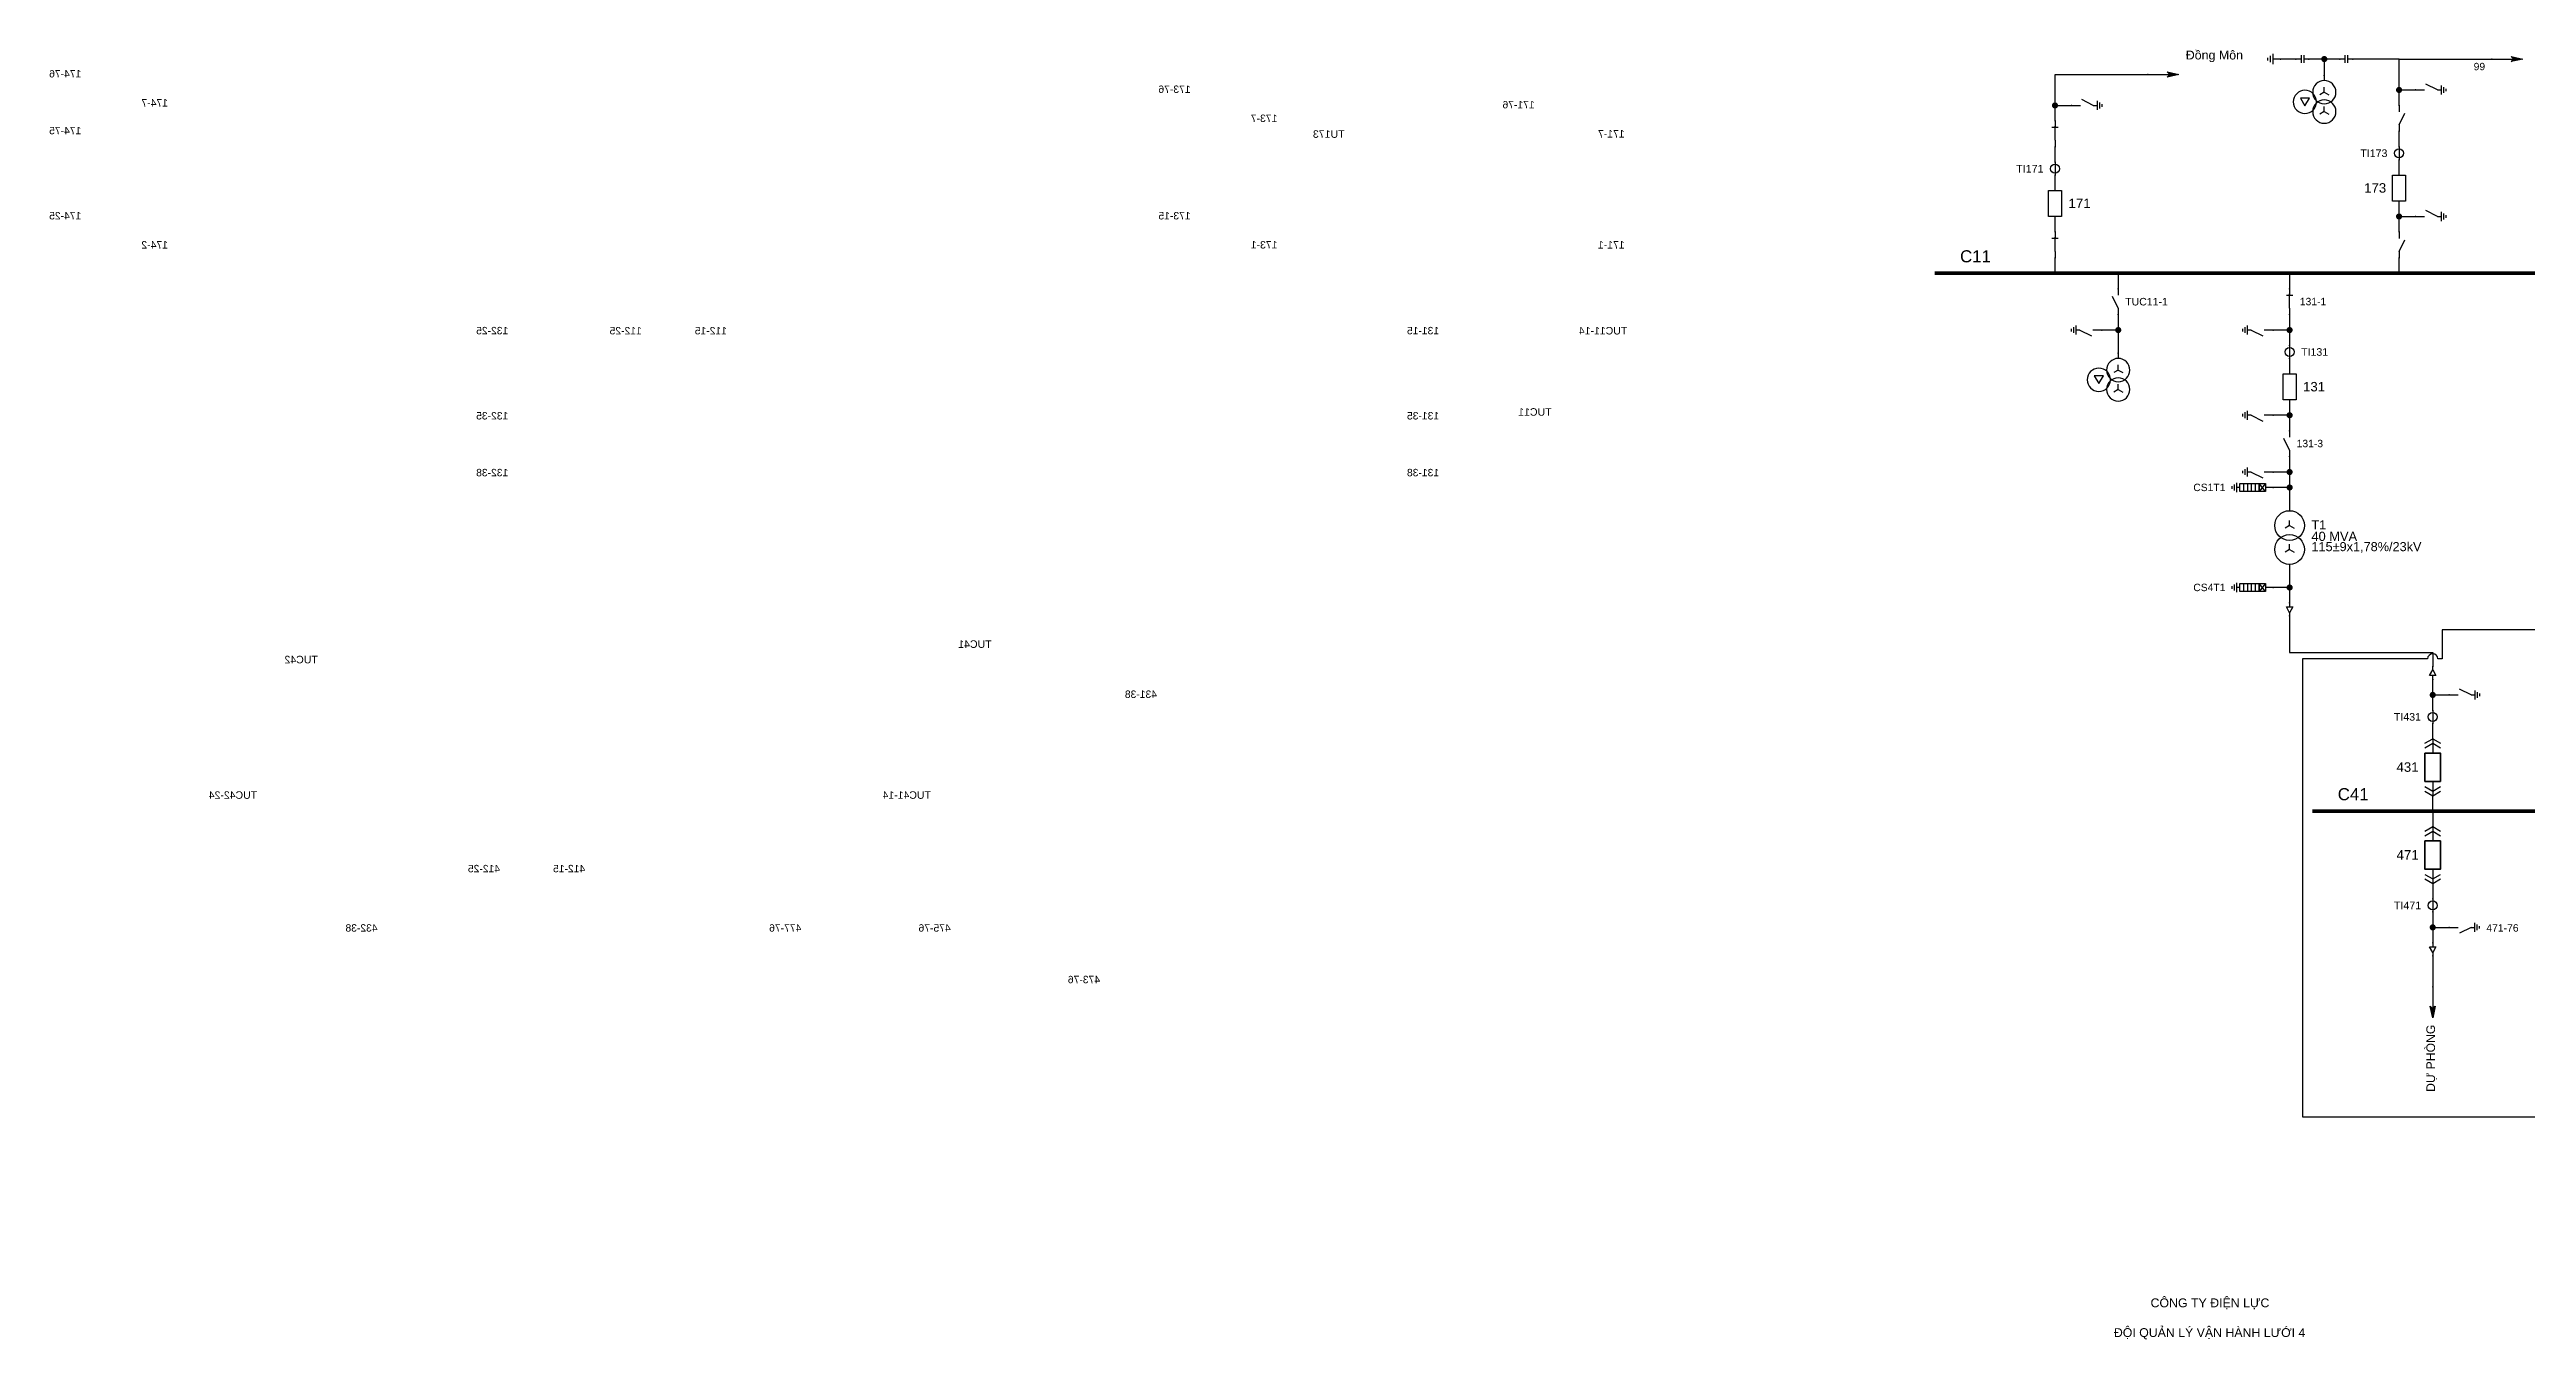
# Model space of a CAD drawing. Header units: millimetres. Extents: x -343 to 411, y 7 to 290.
# Drawn here: x -342.8 to 136.3, y 12 to 261.4 of the extents above; entities that cross this region are included whole.
import ezdxf

# ---------------------------------------------------------------- set-up
doc = ezdxf.new("R2010")
doc.units = ezdxf.units.MM
for name, color, linetype, lineweight in [('BUSBAR_110KV', 1, 'Continuous', 50), ('BUSBAR_22KV', 5, 'Continuous', 50), ('GROUND', 3, 'Continuous', 25), ('HV_110KV', 1, 'Continuous', 25), ('MV_22KV', 5, 'Continuous', 25)]:
    doc.layers.add(name, color=color, linetype=linetype, lineweight=lineweight)
doc.layers.add('SYM_PORTS', color=8, linetype='Continuous', plot=False)
doc.layers.add('TEXT', color=7, linetype='Continuous')
doc.styles.add('SLD_TEXT', font='arial.ttf')

# ---------------------------------------------------------------- blocks, each defined once
blk = doc.blocks.new('SYM_DISCONNECTOR_CLOSED')
at = {"lineweight": 25}
for points in [[(-0.625, 1.25), (0.625, 1.25)], [(0, 2.5), (0, 1.25)], [(0, -1.25), (0, 1.5)], [(0, -1.25), (0, -2.5)]]:
    blk.add_lwpolyline(points, dxfattribs=at)
at = {"layer": 'SYM_PORTS'}
for p in [(0, 2.5), (0, -2.5)]:
    blk.add_point(p, dxfattribs=at)
blk.add_attdef('DEVICE_CODE', (1.625, -0.5), '', height=2)
blk = doc.blocks.new('SYM_CIRCUIT_BREAKER')
at = {"lineweight": 25}
blk.add_lwpolyline([(-1.25, 2.5), (1.25, 2.5), (1.25, -2.5), (-1.25, -2.5)], close=True, dxfattribs=at)
at = {"layer": 'SYM_PORTS'}
for p in [(0, 2.5), (0, -2.5)]:
    blk.add_point(p, dxfattribs=at)
blk.add_attdef('DEVICE_CODE', (2.25, -0.5), '', height=2)
at = {"flags": 1}
blk.add_attdef('RATING', (2.25, -3.5), '', height=2, dxfattribs=at)
blk = doc.blocks.new('SYM_CURRENT_TRANSFORMER')
at = {"lineweight": 25}
blk.add_lwpolyline([(0, 1.25), (0, -1.25)], dxfattribs=at)
blk.add_circle((0, 0), 0.875, dxfattribs=at)
at = {"layer": 'SYM_PORTS'}
for p in [(0, 1.25), (0, -1.25)]:
    blk.add_point(p, dxfattribs=at)
blk.add_attdef('DEVICE_CODE', (1.875, -1.75), '', height=2)
at = {"flags": 1}
blk.add_attdef('RATIO', (1.875, -4.75), '', height=2, dxfattribs=at)
blk = doc.blocks.new('SYM_EARTHING_SWITCH_OPEN')
at = {"lineweight": 25}
for points in [[(0, -1.25), (-1.125, 1)], [(0, 3), (0, 1.25)], [(-0.875, -2), (0.875, -2)], [(-0.5625, -2.4375), (0.5625, -2.4375)], [(-0.25, -2.875), (0.25, -2.875)], [(0, -1.25), (0, -2)]]:
    blk.add_lwpolyline(points, dxfattribs=at)
at = {"layer": 'SYM_PORTS'}
blk.add_point((0, 3), dxfattribs=at)
blk.add_attdef('DEVICE_CODE', (1.875, 0), '', height=2)
blk = doc.blocks.new('SYM_LINE_FEEDER_ARROW')
blk.add_hatch(color=7).paths.add_polyline_path([(0, -3), (-0.5, -0.75), (0, -1.25), (0.5, -0.75)])
at = {"lineweight": 25}
blk.add_lwpolyline([(0, 3), (0, -1.25)], dxfattribs=at)
blk.add_lwpolyline([(0, -3), (-0.5, -0.75), (0, -1.25), (0.5, -0.75)], close=True, dxfattribs=at)
at = {"layer": 'SYM_PORTS'}
blk.add_point((0, 3), dxfattribs=at)
blk.add_attdef('LINE_NAME', (1.5, 0), '', height=2)
blk = doc.blocks.new('SYM_DISCONNECTOR_OPEN')
at = {"lineweight": 25}
for points in [[(0, -1.25), (-1.125, 1)], [(0, 2.5), (0, 1.25)], [(0, -1.25), (0, -2.5)]]:
    blk.add_lwpolyline(points, dxfattribs=at)
at = {"layer": 'SYM_PORTS'}
for p in [(0, 2.5), (0, -2.5)]:
    blk.add_point(p, dxfattribs=at)
blk.add_attdef('DEVICE_CODE', (1, -0.5), '', height=2)
blk = doc.blocks.new('SYM_COUPLING_CAPACITOR')
at = {"lineweight": 25}
for points in [[(-0.75, 0.25), (0.75, 0.25)], [(0, 1.25), (0, 0.25)], [(-0.75, -0.25), (0.75, -0.25)], [(0, -0.25), (0, -1.25)]]:
    blk.add_lwpolyline(points, dxfattribs=at)
at = {"layer": 'SYM_PORTS'}
for p in [(0, 1.25), (0, -1.25)]:
    blk.add_point(p, dxfattribs=at)
blk.add_attdef('DEVICE_CODE', (1.75, -1.75), '', height=2)
blk = doc.blocks.new('SYM_VOLTAGE_TRANSFORMER')
at = {"lineweight": 25}
for points in [[(0, 1.375), (-0.8625, 0.875)], [(0, 4.625), (0, 3.625)], [(0, 1.375), (0, 2.375)], [(0, 1.375), (0.8625, 0.875)], [(0, -2.375), (-0.8625, -2.875)], [(0, -2.375), (0, -1.375)], [(0, -2.375), (0.8625, -2.875)]]:
    blk.add_lwpolyline(points, dxfattribs=at)
blk.add_lwpolyline([(2.875, 0.25), (4.625, 0.25), (3.75, -1.25)], close=True, dxfattribs=at)
for centre in [(0, 1.375), (3.75, -0.5), (0, -2.375)]:
    blk.add_circle(centre, 2.25, dxfattribs=at)
at = {"layer": 'SYM_PORTS'}
blk.add_point((0, 4.625), dxfattribs=at)
blk.add_attdef('DEVICE_CODE', (7, 1.625), '', height=2)
at = {"flags": 1}
blk.add_attdef('RATIO', (7, -1.375), '', height=2, dxfattribs=at)
blk = doc.blocks.new('SYM_GROUND_SYMBOL')
at = {"lineweight": 25}
for points in [[(0, 1.25), (0, -0.25)], [(-1, -0.25), (1, -0.25)], [(-0.625, -0.75), (0.625, -0.75)], [(-0.25, -1.25), (0.25, -1.25)]]:
    blk.add_lwpolyline(points, dxfattribs=at)
at = {"layer": 'SYM_PORTS'}
blk.add_point((0, 1.25), dxfattribs=at)
blk = doc.blocks.new('SYM_SURGE_ARRESTER')
at = {"lineweight": 25}
for points in [[(-0.75, 2.5), (0.75, 2.5), (0.75, 1.25), (-0.75, 1.25)], [(-0.75, 1.25), (0.75, 1.25), (0.75, -2.5), (-0.75, -2.5)]]:
    blk.add_lwpolyline(points, close=True, dxfattribs=at)
for points in [[(-0.75, 2.5), (0.75, 1.25)], [(0.75, 2.5), (-0.75, 1.25)], [(-0.75, 0.5), (0.75, 0.5)], [(0, 4), (0, 2.5)], [(-0.875, -3.125), (0.875, -3.125)], [(-0.75, -0.25), (0.75, -0.25)], [(-0.75, -1), (0.75, -1)], [(-0.75, -1.75), (0.75, -1.75)], [(-0.5625, -3.5625), (0.5625, -3.5625)], [(-0.25, -4), (0.25, -4)], [(0, -2.5), (0, -3.125)]]:
    blk.add_lwpolyline(points, dxfattribs=at)
at = {"layer": 'SYM_PORTS'}
blk.add_point((0, 4), dxfattribs=at)
blk.add_attdef('DEVICE_CODE', (1.875, 1), '', height=2)
blk = doc.blocks.new('SYM_TRANSFORMER_2W')
at = {"lineweight": 25}
for points in [[(0, 2.3125), (-0.8625, 1.8125)], [(0, 2.3125), (0, 3.3125)], [(0, 2.3125), (0.8625, 1.8125)], [(0, -2.3125), (-0.8625, -2.8125)], [(0, -2.3125), (0, -1.3125)], [(0, -2.3125), (0.8625, -2.8125)]]:
    blk.add_lwpolyline(points, dxfattribs=at)
for centre in [(0, 2.3125), (0, -2.3125)]:
    blk.add_circle(centre, 2.875, dxfattribs=at)
at = {"layer": 'SYM_PORTS'}
for p in [(0, 5.1875), (0, -5.1875)]:
    blk.add_point(p, dxfattribs=at)
blk.add_attdef('DEVICE_CODE', (3.875, 2.1875), '', height=2)
at = {"flags": 1}
for tag, p in [('POWER', (3.875, -0.8125)), ('VOLTAGE_RATIO', (3.875, -3.8125))]:
    blk.add_attdef(tag, p, '', height=2, dxfattribs=at)
blk = doc.blocks.new('SYM_CABLE_TERMINATION')
at = {"lineweight": 25}
blk.add_lwpolyline([(-0.625, 0.5), (0.625, 0.5), (0, -0.625)], close=True, dxfattribs=at)
for points in [[(0, 1.25), (0, 0.5)], [(0, -0.625), (0, -1.25)]]:
    blk.add_lwpolyline(points, dxfattribs=at)
at = {"layer": 'SYM_PORTS'}
for p in [(0, 1.25), (0, -1.25)]:
    blk.add_point(p, dxfattribs=at)
blk = doc.blocks.new('SYM_DRAWOUT_BREAKER')
at = {"lineweight": 25}
for points in [[(-1.5, 4.625), (0, 5.5), (1.5, 4.625)], [(0, 5.5), (0, 2.75)], [(-1.5, 3.75), (0, 4.625), (1.5, 3.75)], [(-1.5, -3.75), (0, -4.625), (1.5, -3.75)], [(-1.5, -4.625), (0, -5.5), (1.5, -4.625)], [(0, -2.75), (0, -5.5)]]:
    blk.add_lwpolyline(points, dxfattribs=at)
at = {"lineweight": 35}
blk.add_lwpolyline([(-1.5, 2.75), (1.5, 2.75), (1.5, -2.75), (-1.5, -2.75)], close=True, dxfattribs=at)
at = {"layer": 'SYM_PORTS'}
for p in [(0, 5.5), (0, -5.5)]:
    blk.add_point(p, dxfattribs=at)
blk.add_attdef('DEVICE_CODE', (2.5, 2.5), '', height=2)
at = {"flags": 1}
blk.add_attdef('RATING', (2.5, -0.5), '', height=2, dxfattribs=at)

msp = doc.modelspace()

# ---------------------------------------------------------------- hatches: boundary and pattern name
at = {"layer": 'HV_110KV'}
h = msp.add_hatch(color=7, dxfattribs=at)
edge = h.paths.add_edge_path()
edge.add_arc((97.22, 259.54), 0.6, 0, 360)
h = msp.add_hatch(color=7, dxfattribs=at)
edge = h.paths.add_edge_path()
edge.add_arc((111.68, 253.56), 0.6, 0, 360)
h = msp.add_hatch(color=7, dxfattribs=at)
edge = h.paths.add_edge_path()
edge.add_arc((45.13, 250.57), 0.6, 0, 360)
h = msp.add_hatch(color=7, dxfattribs=at)
edge = h.paths.add_edge_path()
edge.add_arc((111.68, 229.1), 0.6, 0, 360)
h = msp.add_hatch(color=7, dxfattribs=at)
edge = h.paths.add_edge_path()
edge.add_arc((57.36, 207.14), 0.6, 0, 360)
h = msp.add_hatch(color=7, dxfattribs=at)
edge = h.paths.add_edge_path()
edge.add_arc((90.51, 207.14), 0.6, 0, 360)
h = msp.add_hatch(color=7, dxfattribs=at)
edge = h.paths.add_edge_path()
edge.add_arc((90.51, 190.67), 0.6, 0, 360)
h = msp.add_hatch(color=7, dxfattribs=at)
edge = h.paths.add_edge_path()
edge.add_arc((90.51, 179.69), 0.6, 0, 360)
h = msp.add_hatch(color=7, dxfattribs=at)
edge = h.paths.add_edge_path()
edge.add_arc((90.51, 176.7), 0.6, 0, 360)
at = {"layer": 'MV_22KV'}
h = msp.add_hatch(color=7, dxfattribs=at)
edge = h.paths.add_edge_path()
edge.add_arc((90.51, 157.36), 0.6, 0, 360)
h = msp.add_hatch(color=7, dxfattribs=at)
edge = h.paths.add_edge_path()
edge.add_arc((118.19, 136.59), 0.6, 0, 360)
h = msp.add_hatch(color=7, dxfattribs=at)
edge = h.paths.add_edge_path()
edge.add_arc((118.19, 91.65), 0.6, 0, 360)

# ---------------------------------------------------------------- linework, layer by layer
at = {"layer": 'BUSBAR_110KV', "const_width": 0.693}
msp.add_lwpolyline([(21.88, 218.12), (203.73, 218.12)], dxfattribs=at)
at = {"layer": 'BUSBAR_22KV', "const_width": 0.693}
msp.add_lwpolyline([(94.93, 114.12), (231.14, 114.12)], dxfattribs=at)
at = {"layer": 'GROUND'}
msp.add_lwpolyline([(91.74, 259.54), (88.75, 259.54)], dxfattribs=at)
at = {"layer": 'HV_110KV'}
for points in [[(97.22, 259.54), (94.24, 259.54)], [(100.21, 259.54), (97.22, 259.54)], [(97.22, 259.54), (97.22, 256.38)], [(111.68, 259.54), (102.71, 259.54)], [(111.68, 253.56), (111.68, 259.54)], [(111.68, 259.54), (129.62, 259.54)], [(45.13, 250.57), (45.13, 256.55), (63.07, 256.55)], [(45.13, 247.58), (45.13, 250.57)], [(45.13, 250.57), (48.29, 250.57)], [(111.68, 250.57), (111.68, 253.56)], [(111.68, 253.56), (114.84, 253.56)], [(111.68, 242.58), (111.68, 245.57)], [(45.13, 239.59), (45.13, 242.58)], [(111.68, 237.09), (111.68, 240.08)], [(45.13, 234.1), (45.13, 237.09)], [(111.68, 229.1), (111.68, 232.09)], [(45.13, 226.11), (45.13, 229.1)], [(111.68, 226.11), (111.68, 229.1)], [(111.68, 229.1), (114.84, 229.1)], [(45.13, 218.12), (45.13, 221.11)], [(111.68, 218.12), (111.68, 221.11)], [(57.36, 218.12), (57.36, 215.13)], [(90.51, 218.12), (90.51, 215.13)], [(57.36, 207.14), (54.2, 207.14)], [(57.36, 210.13), (57.36, 207.14)], [(57.36, 207.14), (57.36, 202.66)], [(90.51, 207.14), (87.35, 207.14)], [(90.51, 210.13), (90.51, 207.14)], [(90.51, 207.14), (90.51, 204.15)], [(90.51, 201.65), (90.51, 198.66)], [(90.51, 193.66), (90.51, 190.67)], [(90.51, 190.67), (87.35, 190.67)], [(90.51, 190.67), (90.51, 187.68)], [(90.51, 182.68), (90.51, 179.69)], [(90.51, 179.69), (87.35, 179.69)], [(90.51, 179.69), (90.51, 176.7)], [(90.51, 176.7), (87.35, 176.7)], [(90.51, 176.7), (90.51, 172.22)]]:
    msp.add_lwpolyline(points, dxfattribs=at)
at = {"layer": 'MV_22KV'}
for points in [[(90.51, 161.84), (90.51, 157.36)], [(90.51, 157.36), (87.35, 157.36)], [(90.51, 157.36), (90.51, 154.37)], [(90.51, 151.87), (90.51, 149.17), (90.51, 144.78), (118.19, 144.78), (118.19, 142.08)], [(118.19, 136.59), (118.19, 139.58)], [(118.19, 133.6), (118.19, 136.59)], [(118.19, 136.59), (121.35, 136.59)], [(118.19, 128.11), (118.19, 131.1)], [(118.19, 114.12), (118.19, 117.11)], [(118.19, 114.12), (118.19, 111.13)], [(118.19, 100.13), (118.19, 97.14)], [(118.19, 94.64), (118.19, 91.65)], [(118.19, 91.65), (121.35, 91.65)], [(118.19, 91.65), (118.19, 88.66)], [(118.19, 86.16), (118.19, 80.18)]]:
    msp.add_lwpolyline(points, dxfattribs=at)
msp.add_lwpolyline([(270.56, 151.87), (270.56, 149.17), (120, 149.17), (120, 143.54), (119.19, 143.54, 1), (117.19, 143.54), (93, 143.54), (93, 55.04), (295.84, 55.04), (295.84, 83.46), (295.84, 86.16)], format="xyb", dxfattribs=at)

# ---------------------------------------------------------------- block references
at = {"layer": 'GROUND', "rotation": 270}
msp.add_blockref('SYM_GROUND_SYMBOL', (87.5, 259.54), dxfattribs=at)
at = {"layer": 'HV_110KV'}
for name, p, rotation in [('SYM_COUPLING_CAPACITOR', (92.99, 259.54), 270), ('SYM_COUPLING_CAPACITOR', (101.46, 259.54), 270), ('SYM_LINE_FEEDER_ARROW', (132.62, 259.54), 90), ('SYM_LINE_FEEDER_ARROW', (66.07, 256.55), 90)]:
    msp.add_blockref(name, p, dxfattribs=dict(at, rotation=rotation))
ref = msp.add_blockref('SYM_EARTHING_SWITCH_OPEN', (332.42, 256.55), dxfattribs=dict(at, xscale=-1, rotation=90))
ref.add_attrib('DEVICE_CODE', '174-76', (336.64, 255.98), dxfattribs={"layer": 'TEXT', "extrusion": (0, 0, -1), "height": 1.433, "style": 'SLD_TEXT'})
ref = msp.add_blockref('SYM_EARTHING_SWITCH_OPEN', (117.84, 253.56), dxfattribs=dict(at, xscale=-1, rotation=90))
ref.add_attrib('DEVICE_CODE', '173-76', (122.07, 252.99), dxfattribs={"layer": 'TEXT', "extrusion": (0, 0, -1), "height": 1.433, "style": 'SLD_TEXT'})
ref = msp.add_blockref('SYM_VOLTAGE_TRANSFORMER', (97.22, 251.75), dxfattribs=dict(at, xscale=-1))
ref.add_attrib('DEVICE_CODE', 'TU173', (92.29, 244.31), dxfattribs={"layer": 'TEXT', "extrusion": (0, 0, -1), "height": 1.461, "style": 'SLD_TEXT'})
ref = msp.add_blockref('SYM_DISCONNECTOR_OPEN', (326.26, 251.06), dxfattribs=dict(at, xscale=-1))
ref.add_attrib('DEVICE_CODE', '174-7', (319.87, 250.35), dxfattribs={"layer": 'TEXT', "extrusion": (0, 0, -1), "height": 1.447, "style": 'SLD_TEXT'})
ref = msp.add_blockref('SYM_DISCONNECTOR_OPEN', (111.68, 248.07), dxfattribs=dict(at, xscale=-1))
ref.add_attrib('DEVICE_CODE', '173-7', (105.29, 247.37), dxfattribs={"layer": 'TEXT', "extrusion": (0, 0, -1), "height": 1.435, "style": 'SLD_TEXT'})
ref = msp.add_blockref('SYM_EARTHING_SWITCH_OPEN', (51.29, 250.57), dxfattribs=dict(at, xscale=-1, rotation=90))
ref.add_attrib('DEVICE_CODE', '171-76', (55.51, 250), dxfattribs={"layer": 'TEXT', "extrusion": (0, 0, -1), "height": 1.433, "style": 'SLD_TEXT'})
ref = msp.add_blockref('SYM_EARTHING_SWITCH_OPEN', (332.42, 245.57), dxfattribs=dict(at, xscale=-1, rotation=90))
ref.add_attrib('DEVICE_CODE', '174-75', (336.64, 245), dxfattribs={"layer": 'TEXT', "extrusion": (0, 0, -1), "height": 1.433, "style": 'SLD_TEXT'})
ref = msp.add_blockref('SYM_DISCONNECTOR_CLOSED', (45.13, 245.08), dxfattribs=dict(at, xscale=-1))
ref.add_attrib('DEVICE_CODE', '171-7', (38.11, 244.37), dxfattribs={"layer": 'TEXT', "extrusion": (0, 0, -1), "height": 1.447, "style": 'SLD_TEXT'})
ref = msp.add_blockref('SYM_CURRENT_TRANSFORMER', (45.13, 238.34), dxfattribs=at)
ref.add_attrib('DEVICE_CODE', 'TI171', (37.62, 237.6), dxfattribs={"layer": 'TEXT', "height": 1.481, "style": 'SLD_TEXT'})
ref = msp.add_blockref('SYM_CURRENT_TRANSFORMER', (111.68, 241.33), dxfattribs=at)
ref.add_attrib('DEVICE_CODE', 'TI173', (104.18, 240.6), dxfattribs={"layer": 'TEXT', "height": 1.469, "style": 'SLD_TEXT'})
ref = msp.add_blockref('SYM_CIRCUIT_BREAKER', (111.68, 234.59), dxfattribs=at)
ref.add_attrib('DEVICE_CODE', '173', (104.93, 233.71), dxfattribs={"layer": 'TEXT', "height": 1.826, "style": 'SLD_TEXT'})
ref = msp.add_blockref('SYM_EARTHING_SWITCH_OPEN', (332.42, 229.1), dxfattribs=dict(at, xscale=-1, rotation=90))
ref.add_attrib('DEVICE_CODE', '174-25', (336.64, 228.53), dxfattribs={"layer": 'TEXT', "extrusion": (0, 0, -1), "height": 1.433, "style": 'SLD_TEXT'})
ref = msp.add_blockref('SYM_EARTHING_SWITCH_OPEN', (117.84, 229.1), dxfattribs=dict(at, xscale=-1, rotation=90))
ref.add_attrib('DEVICE_CODE', '173-15', (122.07, 228.53), dxfattribs={"layer": 'TEXT', "extrusion": (0, 0, -1), "height": 1.433, "style": 'SLD_TEXT'})
ref = msp.add_blockref('SYM_CIRCUIT_BREAKER', (45.13, 231.6), dxfattribs=at)
ref.add_attrib('DEVICE_CODE', '171', (47.73, 230.71), dxfattribs={"layer": 'TEXT', "height": 1.841, "style": 'SLD_TEXT'})
ref = msp.add_blockref('SYM_DISCONNECTOR_OPEN', (326.26, 223.61), dxfattribs=dict(at, xscale=-1))
ref.add_attrib('DEVICE_CODE', '174-2', (319.87, 222.9), dxfattribs={"layer": 'TEXT', "extrusion": (0, 0, -1), "height": 1.447, "style": 'SLD_TEXT'})
ref = msp.add_blockref('SYM_DISCONNECTOR_OPEN', (111.68, 223.61), dxfattribs=dict(at, xscale=-1))
ref.add_attrib('DEVICE_CODE', '173-1', (105.29, 222.91), dxfattribs={"layer": 'TEXT', "extrusion": (0, 0, -1), "height": 1.435, "style": 'SLD_TEXT'})
ref = msp.add_blockref('SYM_DISCONNECTOR_CLOSED', (45.13, 223.61), dxfattribs=dict(at, xscale=-1))
ref.add_attrib('DEVICE_CODE', '171-1', (38.11, 222.9), dxfattribs={"layer": 'TEXT', "extrusion": (0, 0, -1), "height": 1.447, "style": 'SLD_TEXT'})
ref = msp.add_blockref('SYM_EARTHING_SWITCH_OPEN', (231.18, 211.96), dxfattribs=dict(at, xscale=-1))
ref.add_attrib('DEVICE_CODE', '112-25', (228.24, 206.3), dxfattribs={"layer": 'TEXT', "extrusion": (0, 0, -1), "height": 1.43, "style": 'SLD_TEXT'})
ref = msp.add_blockref('SYM_EARTHING_SWITCH_OPEN', (214.71, 211.96), dxfattribs=dict(at, xscale=-1))
ref.add_attrib('DEVICE_CODE', '112-15', (211.77, 206.3), dxfattribs={"layer": 'TEXT', "extrusion": (0, 0, -1), "height": 1.43, "style": 'SLD_TEXT'})
ref = msp.add_blockref('SYM_DISCONNECTOR_OPEN', (57.36, 212.63), dxfattribs=at)
ref.add_attrib('DEVICE_CODE', 'TUC11-1', (58.71, 211.9), dxfattribs={"layer": 'TEXT', "height": 1.455, "style": 'SLD_TEXT'})
ref = msp.add_blockref('SYM_DISCONNECTOR_CLOSED', (90.51, 212.63), dxfattribs=at)
ref.add_attrib('DEVICE_CODE', '131-1', (92.48, 211.94), dxfattribs={"layer": 'TEXT', "height": 1.432, "style": 'SLD_TEXT'})
ref = msp.add_blockref('SYM_EARTHING_SWITCH_OPEN', (264.4, 207.14), dxfattribs=dict(at, xscale=-1, rotation=270))
ref.add_attrib('DEVICE_CODE', '132-25', (254.05, 206.32), dxfattribs={"layer": 'TEXT', "extrusion": (0, 0, -1), "height": 1.43, "style": 'SLD_TEXT'})
ref = msp.add_blockref('SYM_EARTHING_SWITCH_OPEN', (84.35, 207.14), dxfattribs=dict(at, xscale=-1, rotation=270))
ref.add_attrib('DEVICE_CODE', '131-15', (74, 206.32), dxfattribs={"layer": 'TEXT', "extrusion": (0, 0, -1), "height": 1.43, "style": 'SLD_TEXT'})
ref = msp.add_blockref('SYM_EARTHING_SWITCH_OPEN', (51.2, 207.14), dxfattribs=dict(at, xscale=-1, rotation=270))
ref.add_attrib('DEVICE_CODE', 'TUC11-14', (37.62, 206.29), dxfattribs={"layer": 'TEXT', "extrusion": (0, 0, -1), "height": 1.45, "style": 'SLD_TEXT'})
ref = msp.add_blockref('SYM_VOLTAGE_TRANSFORMER', (57.36, 198.03), dxfattribs=dict(at, xscale=-1))
ref.add_attrib('DEVICE_CODE', 'TUC11', (52.25, 190.58), dxfattribs={"layer": 'TEXT', "extrusion": (0, 0, -1), "height": 1.456, "style": 'SLD_TEXT'})
ref = msp.add_blockref('SYM_CURRENT_TRANSFORMER', (90.51, 202.9), dxfattribs=at)
ref.add_attrib('DEVICE_CODE', 'TI131', (92.73, 202.17), dxfattribs={"layer": 'TEXT', "height": 1.466, "style": 'SLD_TEXT'})
ref = msp.add_blockref('SYM_CIRCUIT_BREAKER', (90.51, 196.16), dxfattribs=at)
ref.add_attrib('DEVICE_CODE', '131', (93.11, 195.28), dxfattribs={"layer": 'TEXT', "height": 1.826, "style": 'SLD_TEXT'})
ref = msp.add_blockref('SYM_EARTHING_SWITCH_OPEN', (264.4, 190.67), dxfattribs=dict(at, xscale=-1, rotation=270))
ref.add_attrib('DEVICE_CODE', '132-35', (254.05, 189.85), dxfattribs={"layer": 'TEXT', "extrusion": (0, 0, -1), "height": 1.43, "style": 'SLD_TEXT'})
ref = msp.add_blockref('SYM_EARTHING_SWITCH_OPEN', (84.35, 190.67), dxfattribs=dict(at, xscale=-1, rotation=270))
ref.add_attrib('DEVICE_CODE', '131-35', (74, 189.85), dxfattribs={"layer": 'TEXT', "extrusion": (0, 0, -1), "height": 1.43, "style": 'SLD_TEXT'})
ref = msp.add_blockref('SYM_DISCONNECTOR_OPEN', (90.51, 185.18), dxfattribs=at)
ref.add_attrib('DEVICE_CODE', '131-3', (91.86, 184.49), dxfattribs={"layer": 'TEXT', "height": 1.432, "style": 'SLD_TEXT'})
ref = msp.add_blockref('SYM_EARTHING_SWITCH_OPEN', (264.4, 179.69), dxfattribs=dict(at, xscale=-1, rotation=270))
ref.add_attrib('DEVICE_CODE', '132-38', (254.05, 178.87), dxfattribs={"layer": 'TEXT', "extrusion": (0, 0, -1), "height": 1.43, "style": 'SLD_TEXT'})
ref = msp.add_blockref('SYM_EARTHING_SWITCH_OPEN', (84.35, 179.69), dxfattribs=dict(at, xscale=-1, rotation=270))
ref.add_attrib('DEVICE_CODE', '131-38', (74, 178.87), dxfattribs={"layer": 'TEXT', "extrusion": (0, 0, -1), "height": 1.43, "style": 'SLD_TEXT'})
ref = msp.add_blockref('SYM_SURGE_ARRESTER', (83.35, 176.7), dxfattribs=dict(at, rotation=270))
ref.add_attrib('DEVICE_CODE', 'CS1T1', (71.88, 176), dxfattribs={"layer": 'TEXT', "height": 1.428, "style": 'SLD_TEXT'})
ref = msp.add_blockref('SYM_TRANSFORMER_2W', (90.51, 167.03), dxfattribs=at)
ref.add_attrib('DEVICE_CODE', 'T1', (94.73, 168.61), dxfattribs={"layer": 'TEXT', "height": 1.755, "style": 'SLD_TEXT'})
at = {"layer": 'MV_22KV'}
ref = msp.add_blockref('SYM_SURGE_ARRESTER', (83.35, 157.36), dxfattribs=dict(at, rotation=270))
ref.add_attrib('DEVICE_CODE', 'CS4T1', (71.88, 156.66), dxfattribs={"layer": 'TEXT', "height": 1.428, "style": 'SLD_TEXT'})
for name, p in [('SYM_CABLE_TERMINATION', (90.51, 153.12)), ('SYM_CABLE_TERMINATION', (118.19, 87.41)), ('SYM_LINE_FEEDER_ARROW', (118.19, 77.18))]:
    msp.add_blockref(name, p, dxfattribs=at)
ref = msp.add_blockref('SYM_VOLTAGE_TRANSFORMER', (292.26, 136.71), dxfattribs=dict(at, xscale=-1, rotation=180))
ref.add_attrib('DEVICE_CODE', 'TUC42', (290.9, 142.7), dxfattribs={"layer": 'TEXT', "extrusion": (0, 0, -1), "height": 1.457, "style": 'SLD_TEXT'})
ref = msp.add_blockref('SYM_VOLTAGE_TRANSFORMER', (161.93, 139.7), dxfattribs=dict(at, xscale=-1, rotation=180))
ref.add_attrib('DEVICE_CODE', 'TUC41', (160.56, 145.69), dxfattribs={"layer": 'TEXT', "extrusion": (0, 0, -1), "height": 1.457, "style": 'SLD_TEXT'})
at = {"layer": 'MV_22KV', "rotation": 180}
msp.add_blockref('SYM_CABLE_TERMINATION', (118.19, 140.83), dxfattribs=at)
at = {"layer": 'MV_22KV'}
ref = msp.add_blockref('SYM_EARTHING_SWITCH_OPEN', (124.35, 136.59), dxfattribs=dict(at, xscale=-1, rotation=90))
ref.add_attrib('DEVICE_CODE', '431-38', (128.57, 136.02), dxfattribs={"layer": 'TEXT', "extrusion": (0, 0, -1), "height": 1.43, "style": 'SLD_TEXT'})
ref = msp.add_blockref('SYM_CURRENT_TRANSFORMER', (118.19, 132.35), dxfattribs=at)
ref.add_attrib('DEVICE_CODE', 'TI431', (110.68, 131.62), dxfattribs={"layer": 'TEXT', "height": 1.466, "style": 'SLD_TEXT'})
ref = msp.add_blockref('SYM_DRAWOUT_BREAKER', (118.19, 122.61), dxfattribs=at)
ref.add_attrib('DEVICE_CODE', '431', (111.19, 121.73), dxfattribs={"layer": 'TEXT', "height": 1.826, "style": 'SLD_TEXT'})
ref = msp.add_blockref('SYM_EARTHING_SWITCH_OPEN', (298.42, 117.11), dxfattribs=dict(at, xscale=-1, rotation=90))
ref.add_attrib('DEVICE_CODE', 'TUC42-24', (302.65, 116.51), dxfattribs={"layer": 'TEXT', "extrusion": (0, 0, -1), "height": 1.451, "style": 'SLD_TEXT'})
ref = msp.add_blockref('SYM_EARTHING_SWITCH_OPEN', (168.09, 117.11), dxfattribs=dict(at, xscale=-1, rotation=90))
ref.add_attrib('DEVICE_CODE', 'TUC41-14', (172.31, 116.51), dxfattribs={"layer": 'TEXT', "extrusion": (0, 0, -1), "height": 1.451, "style": 'SLD_TEXT'})
ref = msp.add_blockref('SYM_EARTHING_SWITCH_OPEN', (258.59, 107.96), dxfattribs=dict(at, xscale=-1))
ref.add_attrib('DEVICE_CODE', '412-25', (255.65, 102.3), dxfattribs={"layer": 'TEXT', "extrusion": (0, 0, -1), "height": 1.43, "style": 'SLD_TEXT'})
ref = msp.add_blockref('SYM_EARTHING_SWITCH_OPEN', (242.12, 107.96), dxfattribs=dict(at, xscale=-1))
ref.add_attrib('DEVICE_CODE', '412-15', (239.18, 102.3), dxfattribs={"layer": 'TEXT', "extrusion": (0, 0, -1), "height": 1.43, "style": 'SLD_TEXT'})
ref = msp.add_blockref('SYM_DRAWOUT_BREAKER', (118.19, 105.63), dxfattribs=at)
ref.add_attrib('DEVICE_CODE', '471', (111.19, 104.74), dxfattribs={"layer": 'TEXT', "height": 1.841, "style": 'SLD_TEXT'})
ref = msp.add_blockref('SYM_CURRENT_TRANSFORMER', (118.19, 95.89), dxfattribs=at)
ref.add_attrib('DEVICE_CODE', 'TI471', (110.68, 95.15), dxfattribs={"layer": 'TEXT', "height": 1.481, "style": 'SLD_TEXT'})
ref = msp.add_blockref('SYM_EARTHING_SWITCH_OPEN', (289.68, 91.65), dxfattribs=dict(at, xscale=-1, rotation=270))
ref.add_attrib('DEVICE_CODE', '432-38', (279.33, 90.83), dxfattribs={"layer": 'TEXT', "extrusion": (0, 0, -1), "height": 1.43, "style": 'SLD_TEXT'})
ref = msp.add_blockref('SYM_EARTHING_SWITCH_OPEN', (207.7, 91.65), dxfattribs=dict(at, xscale=-1, rotation=270))
ref.add_attrib('DEVICE_CODE', '477-76', (197.36, 90.83), dxfattribs={"layer": 'TEXT', "extrusion": (0, 0, -1), "height": 1.433, "style": 'SLD_TEXT'})
ref = msp.add_blockref('SYM_EARTHING_SWITCH_OPEN', (178.81, 91.65), dxfattribs=dict(at, xscale=-1, rotation=270))
ref.add_attrib('DEVICE_CODE', '475-76', (168.47, 90.83), dxfattribs={"layer": 'TEXT', "extrusion": (0, 0, -1), "height": 1.433, "style": 'SLD_TEXT'})
ref = msp.add_blockref('SYM_EARTHING_SWITCH_OPEN', (124.35, 91.65), dxfattribs=dict(at, rotation=90))
ref.add_attrib('DEVICE_CODE', '471-76', (128.57, 90.83), dxfattribs={"layer": 'TEXT', "height": 1.433, "style": 'SLD_TEXT'})
ref = msp.add_blockref('SYM_EARTHING_SWITCH_OPEN', (149.92, 81.67), dxfattribs=dict(at, xscale=-1, rotation=270))
ref.add_attrib('DEVICE_CODE', '473-76', (139.58, 80.85), dxfattribs={"layer": 'TEXT', "extrusion": (0, 0, -1), "height": 1.433, "style": 'SLD_TEXT'})

# ---------------------------------------------------------------- texts
at = {"layer": 'TEXT', "attachment_point": 7, "style": 'SLD_TEXT'}
for s, insert, char_height in [('Đồng Môn', (70.42, 258.94), 1.719), ('99', (126.11, 257.36), 1.425), ('C11', (26.76, 220.2), 2.332), ('40 MVA', (94.73, 166.34), 1.779), ('115±9x1,78%/23kV', (94.73, 164.06), 1.7586), ('C41', (99.82, 116.2), 2.332), ('CÔNG TY ĐIỆN LỰC', (63.61, 17.82), 1.7085), ('ĐỘI QUẢN LÝ VẬN HÀNH LƯỚI 4', (56.52, 11.98), 1.7053)]:
    msp.add_mtext(s, dxfattribs=dict(at, insert=insert, char_height=char_height))
at = {"layer": 'TEXT', "insert": (119.01, 59.84), "char_height": 1.685, "attachment_point": 7, "rotation": 90, "style": 'SLD_TEXT'}
msp.add_mtext('DỰ PHÒNG', dxfattribs=at)

doc.saveas('drawing.dxf')
